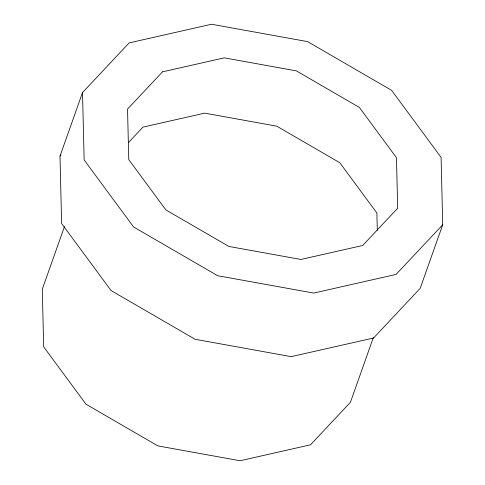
<?xml version="1.0" encoding="UTF-8"?>
<svg xmlns="http://www.w3.org/2000/svg" width="485" height="485" viewBox="0 0 485 485"><rect width="100%" height="100%" fill="white"/><g stroke="black" fill="none" stroke-linecap="round" stroke-linejoin="round"><path stroke-width="0.73" d="M59.994 156.146L82.517 92.562L129.143 42.898L211.533 24.25L307.611 41.619L391.631 90.349L441.083 157.382L442.714 224.755L420.192 288.345L373.565 338.009L291.176 356.651L195.097 339.282L111.077 290.557L61.625 223.524L59.994 156.146L61.031 155.042M64.463 226.604L42.286 289.23L43.68 346.866L85.984 404.205L157.861 445.891L240.051 460.75L310.527 444.8L350.419 402.314L373.347 337.554M128.531 142.469L142.929 127.131L204.725 113.144L276.783 126.173L339.797 162.717L376.881 212.994L377.306 230.339M442.714 224.755L396.081 274.419L313.692 293.067L217.613 275.698L133.593 226.968L84.141 159.935L82.517 92.562M162.511 71.835L127.537 109.083L128.761 159.613L165.846 209.89L228.865 246.441L300.924 259.463L362.713 245.477L397.688 208.229L396.463 157.698L359.379 107.427L296.359 70.877L224.3 57.854L162.511 71.835"/></g></svg>
